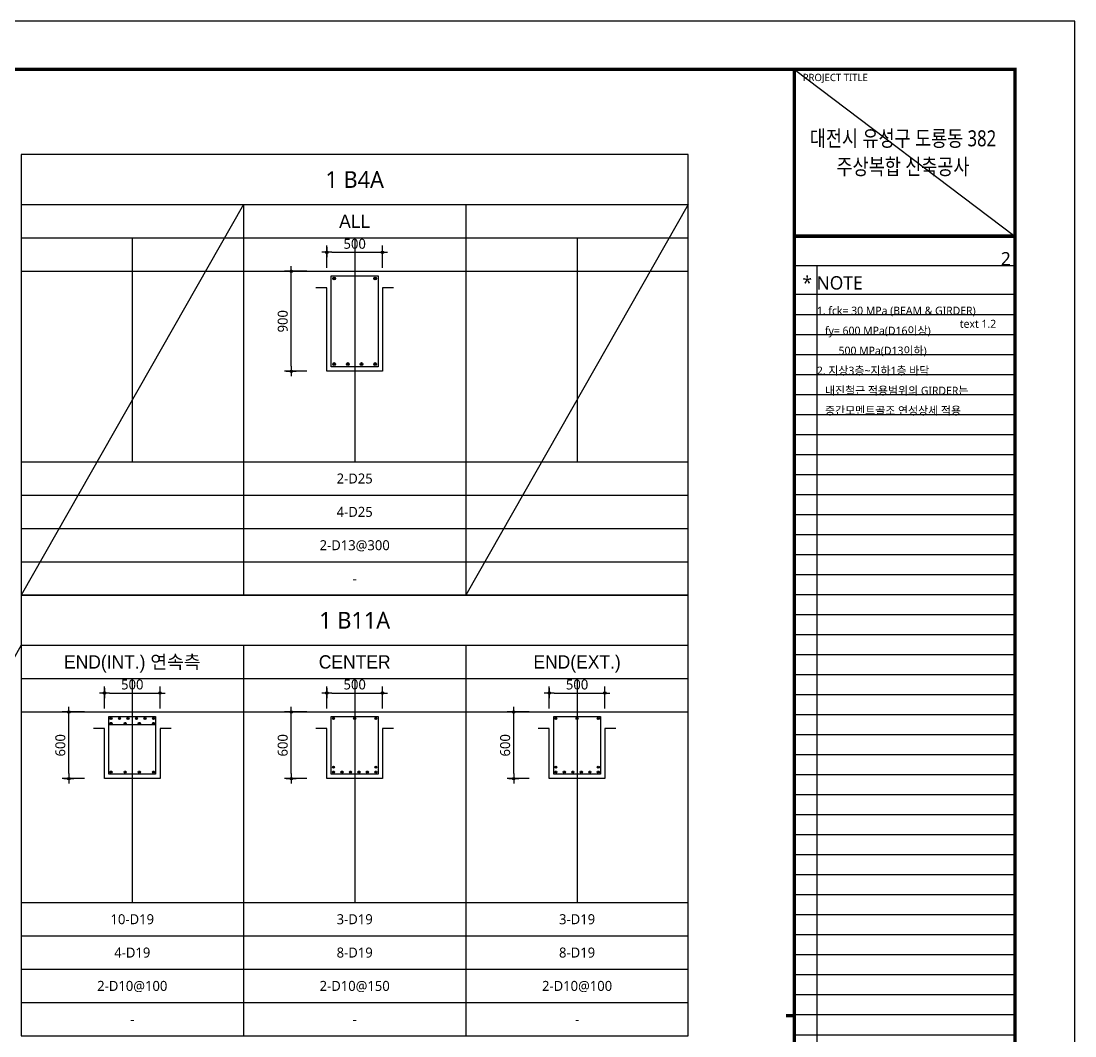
# Model space of a CAD drawing. Header units: millimetres. Extents: x 0 to 252030, y -124740 to 196020.
# Drawn here: x 66153 to 75630, y 115610 to 124740 of the extents above; entities that cross this region are included whole.
import ezdxf
from ezdxf.enums import TextEntityAlignment as Align

# ---------------------------------------------------------------- set-up
doc = ezdxf.new("R2010")
doc.units = ezdxf.units.MM
doc.header["$LTSCALE"] = 30
doc.layers.get('DEFPOINTS').update_dxf_attribs({"color": 142})
for name, color, linetype in [('0-SEC1', 3, 'Continuous'), ('CON', 2, 'Continuous'), ('DIM', 7, 'Continuous'), ('ETC', 7, 'Continuous'), ('S-철근', 3, 'Continuous'), ('SHEET', 7, 'Continuous'), ('TEX', 3, 'Continuous'), ('TXT', 3, 'Continuous'), ('XR-FORM_(도룡동)$0$AA-SHEET', 9, 'Continuous'), ('XR-FORM_(도룡동)$0$Sheet', 7, 'Continuous'), ('XR-FORM_(도룡동)$0$Sheet-text', 3, 'Continuous')]:
    doc.layers.add(name, color=color, linetype=linetype)
doc.styles.get("Standard").update_dxf_attribs({"font": 'malgun.ttf'})
doc.styles.add('XR-FORM_(도룡동)$3$맑은고딕', font='malgun.ttf')
doc.styles.add('돋움', font='Dotum.ttf')
doc.styles.add('맑은 고딕', font='malgun.ttf')
doc.dimstyles.new('30NDIM', dxfattribs={"dimscale": 50, "dimtxt": 3, "dimasz": 1.5, "dimexe": 2, "dimexo": 6, "dimgap": 1, "dimtad": 1, "dimdec": 0, "dimrnd": 0.25, "dimzin": 0, "dimdsep": 46, "dimtxsty": 'Standard', "dimblk": 'Z_DOT', "dimcen": 5, "dimclrd": 256, "dimclre": 256, "dimclrt": 3, "dimadec": 0, "dimazin": 0, "dimtm": 1e-09, "dimtfac": 1, "dimtdec": 0, "dimtix": 1, "dimtmove": 2, "dimatfit": 1, "dimldrblk": 'Z_DOT', "dimfxl": 1, "dimtolj": 1, "dimtzin": 0, "dimarcsym": 0})

# ---------------------------------------------------------------- blocks, each defined once
blk = doc.blocks.new('XR-FORM_(도룡동)$0$S')
at = {"layer": 'DEFPOINTS'}
for p, q in [((75750, 52950), (82250, 52950)), ((75640, 52073), (82226, 52073)), ((76315, 52073), (76315, 20700)), ((82250, 51196), (75640, 51196)), ((82250, 50596), (75640, 50596)), ((82250, 49996), (75640, 49996)), ((82250, 49396), (75640, 49396)), ((82250, 48796), (75640, 48796)), ((82250, 48196), (75640, 48196)), ((82250, 47596), (75640, 47596)), ((82250, 46996), (75640, 46996)), ((82250, 46396), (75640, 46396)), ((82250, 45796), (75640, 45796)), ((82250, 45196), (75640, 45196)), ((82250, 44596), (75640, 44596)), ((82250, 43996), (75640, 43996)), ((82250, 43396), (75640, 43396)), ((82250, 42796), (75640, 42796)), ((82250, 42196), (75640, 42196)), ((82250, 41596), (75640, 41596)), ((82250, 40996), (75640, 40996)), ((82250, 40396), (75640, 40396)), ((82250, 39796), (75640, 39796)), ((82250, 39196), (75640, 39196)), ((82250, 38596), (75640, 38596)), ((82250, 37996), (75640, 37996)), ((82250, 37396), (75640, 37396)), ((82250, 36796), (75640, 36796)), ((82250, 36196), (75640, 36196)), ((82250, 35596), (75640, 35596)), ((82250, 34996), (75640, 34996)), ((82250, 34396), (75640, 34396)), ((82250, 33796), (75640, 33796)), ((82250, 33196), (75640, 33196)), ((82250, 32596), (75640, 32596)), ((82250, 31996), (75640, 31996)), ((82250, 31396), (75640, 31396)), ((82250, 30796), (75640, 30796)), ((82250, 30196), (75640, 30196)), ((82250, 29596), (75640, 29596)), ((82250, 28996), (75640, 28996))]:
    blk.add_line(p, q, dxfattribs=at)
at = {"layer": 'XR-FORM_(도룡동)$0$AA-SHEET', "const_width": 99.9}
blk.add_lwpolyline([(75750, 52950), (82250, 52950)], dxfattribs=at)
at = {"layer": 'XR-FORM_(도룡동)$0$Sheet', "const_width": 100}
blk.add_lwpolyline([(1850, 57950), (82250, 57950), (82250, 1200), (1850, 1200)], close=True, dxfattribs=at)
for points in [[(75640, 57950), (75640, 1200)], [(75640, 52950), (82250, 52950)]]:
    blk.add_lwpolyline(points, dxfattribs=at)
at = {"layer": 'XR-FORM_(도룡동)$0$Sheet', "linetype": 'Continuous', "const_width": 100}
blk.add_lwpolyline([(75640, 29575), (75390, 29575)], dxfattribs=at)
at = {"layer": 'DEFPOINTS', "style": 'XR-FORM_(도룡동)$3$맑은고딕'}
blk.add_text('2', height=400, dxfattribs=at).set_placement((82126, 52273), align=Align.MIDDLE_RIGHT)
blk.add_text('text 1.2', height=240, dxfattribs=at).set_placement((80599, 50202))
at = {"layer": 'XR-FORM_(도룡동)$0$Sheet', "style": 'XR-FORM_(도룡동)$3$맑은고딕'}
blk.add_text('PROJECT TITLE', height=220, dxfattribs=at).set_placement((75890, 57600))
at = {"layer": 'XR-FORM_(도룡동)$0$Sheet-text', "style": 'XR-FORM_(도룡동)$3$맑은고딕'}
blk.add_text('* NOTE', height=400, dxfattribs=at).set_placement((75881, 51550), align=Align.MIDDLE_LEFT)
blk = doc.blocks.new('XR-FORM_(도룡동)', base_point=(101.33, -56114.51))
at = {"layer": 'DEFPOINTS'}
blk.add_line((377.95, 289.75), (411, 264.75), dxfattribs=at)
blk.add_lwpolyline([(0, 0), (420, 0), (420, 297), (0, 297)], close=True, dxfattribs=at)
at = {"xscale": 0.005, "yscale": 0.005, "zscale": 0.005}
blk.add_blockref('XR-FORM_(도룡동)$0$S', (-0.25, 0), dxfattribs=at)
at = {"layer": 'XR-FORM_(도룡동)$0$Sheet-text', "style": 'XR-FORM_(도룡동)$3$맑은고딕', "width": 0.8}
for s, p in [('대전시 유성구 도룡동 382', (394.23, 279.42)), ('주상복합 신축공사', (394.23, 275.17))]:
    blk.add_text(s, height=2.4, dxfattribs=at).set_placement(p, align=Align.MIDDLE_CENTER)
blk = doc.blocks.new('NOTE-보일람표')
at = {"layer": 'TEX', "style": '맑은 고딕'}
for s, p in [('1. fck= 30 MPa (BEAM & GIRDER)', (0, -144)), ('   fy= 600 MPa(D16이상) ', (0, -324)), ('        500 MPa(D13이하)', (0, -504)), ('2. 지상3층~지하1층 바닥', (0, -684)), ('   내진철근 적용범위의 GIRDER는', (0, -864)), ('   중간모멘트골조 연성상세 적용', (0, -1044))]:
    blk.add_text(s, height=72, dxfattribs=at).set_placement(p, align=Align.MIDDLE_LEFT)
blk = doc.blocks.new('4등분')
at = {"layer": 'DEFPOINTS'}
for p, q in [((1000, 3214.5), (1000, 1200)), ((3000, 3214.5), (3000, 1200)), ((5000, 3214.5), (5000, 1200)), ((0, 2914.5), (6000, 2914.5))]:
    blk.add_line(p, q, dxfattribs=at)
at = {"layer": 'SHEET'}
blk.add_line((0, 3514.5), (6000, 3514.5), dxfattribs=at)
at = {"layer": 'SHEET', "color": 6}
for p, q in [((2000, 3514.5), (2000, 0)), ((4000, 3514.5), (4000, 0)), ((0, 3214.5), (6000, 3214.5)), ((0, 1200), (6000, 1200)), ((0, 900), (6000, 900)), ((0, 600), (6000, 600)), ((0, 300), (6000, 300))]:
    blk.add_line(p, q, dxfattribs=at)
at = {"layer": 'SHEET'}
blk.add_lwpolyline([(6000, 3964.5), (0, 3964.5), (0, 0), (6000, 0)], close=True, dxfattribs=at)
blk = doc.blocks.new('Z_DOT')
at = {"layer": 'DIM', "color": 0}
for p, q in [((-1, 0), (1, 0)), ((0, -1), (0, 1))]:
    blk.add_line(p, q, dxfattribs=at)
for radius in [0.25, 0.125]:
    blk.add_circle((0, 0), radius, dxfattribs=at)
blk = doc.blocks.new('*D499')
at = {"layer": 'DEFPOINTS', "color": 0, "transparency": 16777216}
for p in [(69403, 122659.7), (68903, 122339.5), (69403, 122339.5)]:
    blk.add_point(p, dxfattribs=at)
at = {"layer": 'DIM', "lineweight": -2, "transparency": 16777216}
for p, q in [((68903, 122519.5), (68903, 122719.7)), ((68948, 122659.7), (69358, 122659.7)), ((69403, 122519.5), (69403, 122719.7))]:
    blk.add_line(p, q, dxfattribs=at)
at = {"layer": 'DIM', "lineweight": -2, "transparency": 16777216, "xscale": 45, "yscale": 45, "zscale": 45, "rotation": 180}
blk.add_blockref('Z_DOT', (68903, 122659.7), dxfattribs=at)
at = {"layer": 'DIM', "lineweight": -2, "transparency": 16777216, "xscale": 45, "yscale": 45, "zscale": 45}
blk.add_blockref('Z_DOT', (69403, 122659.7), dxfattribs=at)
at = {"layer": 'DIM', "color": 3, "transparency": 16777216, "insert": (69153, 122736.1), "char_height": 90, "attachment_point": 5}
blk.add_mtext('\\A1;500', dxfattribs=at)
blk = doc.blocks.new('*D500')
at = {"layer": 'DEFPOINTS', "color": 0, "transparency": 16777216}
for p in [(68582.8, 122489.5), (68903, 122489.5), (68903, 121589.5)]:
    blk.add_point(p, dxfattribs=at)
at = {"layer": 'DIM', "lineweight": -2, "transparency": 16777216}
for p, q in [((68723, 122489.5), (68522.8, 122489.5)), ((68582.8, 121634.5), (68582.8, 122444.5)), ((68723, 121589.5), (68522.8, 121589.5))]:
    blk.add_line(p, q, dxfattribs=at)
at = {"layer": 'DIM', "lineweight": -2, "transparency": 16777216, "xscale": 45, "yscale": 45, "zscale": 45}
for p, rotation in [((68582.8, 122489.5), 90), ((68582.8, 121589.5), 270)]:
    blk.add_blockref('Z_DOT', p, dxfattribs=dict(at, rotation=rotation))
at = {"layer": 'DIM', "color": 3, "transparency": 16777216, "insert": (68506.4, 122039.5), "char_height": 90, "attachment_point": 5, "rotation": 90}
blk.add_mtext('\\A1;900', dxfattribs=at)
blk = doc.blocks.new('*D505')
at = {"layer": 'DEFPOINTS', "color": 0, "transparency": 16777216}
for p in [(67403, 118695.2), (66903, 118375), (67403, 118375)]:
    blk.add_point(p, dxfattribs=at)
at = {"layer": 'DIM', "lineweight": -2, "transparency": 16777216}
for p, q in [((66903, 118555), (66903, 118755.2)), ((67403, 118555), (67403, 118755.2)), ((66948, 118695.2), (67358, 118695.2))]:
    blk.add_line(p, q, dxfattribs=at)
at = {"layer": 'DIM', "lineweight": -2, "transparency": 16777216, "xscale": 45, "yscale": 45, "zscale": 45, "rotation": 180}
blk.add_blockref('Z_DOT', (66903, 118695.2), dxfattribs=at)
at = {"layer": 'DIM', "lineweight": -2, "transparency": 16777216, "xscale": 45, "yscale": 45, "zscale": 45}
blk.add_blockref('Z_DOT', (67403, 118695.2), dxfattribs=at)
at = {"layer": 'DIM', "color": 3, "transparency": 16777216, "insert": (67153, 118771.6), "char_height": 90, "attachment_point": 5}
blk.add_mtext('\\A1;500', dxfattribs=at)
blk = doc.blocks.new('*D506')
at = {"layer": 'DEFPOINTS', "color": 0, "transparency": 16777216}
for p in [(66582.8, 118525), (66903, 118525), (66903, 117925)]:
    blk.add_point(p, dxfattribs=at)
at = {"layer": 'DIM', "lineweight": -2, "transparency": 16777216}
for p, q in [((66723, 118525), (66522.8, 118525)), ((66582.8, 117970), (66582.8, 118480)), ((66723, 117925), (66522.8, 117925))]:
    blk.add_line(p, q, dxfattribs=at)
at = {"layer": 'DIM', "lineweight": -2, "transparency": 16777216, "xscale": 45, "yscale": 45, "zscale": 45}
for p, rotation in [((66582.8, 118525), 90), ((66582.8, 117925), 270)]:
    blk.add_blockref('Z_DOT', p, dxfattribs=dict(at, rotation=rotation))
at = {"layer": 'DIM', "color": 3, "transparency": 16777216, "insert": (66506.4, 118225), "char_height": 90, "attachment_point": 5, "rotation": 90}
blk.add_mtext('\\A1;600', dxfattribs=at)
blk = doc.blocks.new('*D507')
at = {"layer": 'DEFPOINTS', "color": 0, "transparency": 16777216}
for p in [(69403, 118695.2), (68903, 118375), (69403, 118375)]:
    blk.add_point(p, dxfattribs=at)
at = {"layer": 'DIM', "lineweight": -2, "transparency": 16777216}
for p, q in [((68903, 118555), (68903, 118755.2)), ((69403, 118555), (69403, 118755.2)), ((68948, 118695.2), (69358, 118695.2))]:
    blk.add_line(p, q, dxfattribs=at)
at = {"layer": 'DIM', "lineweight": -2, "transparency": 16777216, "xscale": 45, "yscale": 45, "zscale": 45, "rotation": 180}
blk.add_blockref('Z_DOT', (68903, 118695.2), dxfattribs=at)
at = {"layer": 'DIM', "lineweight": -2, "transparency": 16777216, "xscale": 45, "yscale": 45, "zscale": 45}
blk.add_blockref('Z_DOT', (69403, 118695.2), dxfattribs=at)
at = {"layer": 'DIM', "color": 3, "transparency": 16777216, "insert": (69153, 118771.6), "char_height": 90, "attachment_point": 5}
blk.add_mtext('\\A1;500', dxfattribs=at)
blk = doc.blocks.new('*D508')
at = {"layer": 'DEFPOINTS', "color": 0, "transparency": 16777216}
for p in [(68582.8, 118525), (68903, 118525), (68903, 117925)]:
    blk.add_point(p, dxfattribs=at)
at = {"layer": 'DIM', "lineweight": -2, "transparency": 16777216}
for p, q in [((68723, 118525), (68522.8, 118525)), ((68582.8, 117970), (68582.8, 118480)), ((68723, 117925), (68522.8, 117925))]:
    blk.add_line(p, q, dxfattribs=at)
at = {"layer": 'DIM', "lineweight": -2, "transparency": 16777216, "xscale": 45, "yscale": 45, "zscale": 45}
for p, rotation in [((68582.8, 118525), 90), ((68582.8, 117925), 270)]:
    blk.add_blockref('Z_DOT', p, dxfattribs=dict(at, rotation=rotation))
at = {"layer": 'DIM', "color": 3, "transparency": 16777216, "insert": (68506.4, 118225), "char_height": 90, "attachment_point": 5, "rotation": 90}
blk.add_mtext('\\A1;600', dxfattribs=at)
blk = doc.blocks.new('*D509')
at = {"layer": 'DEFPOINTS', "color": 0, "transparency": 16777216}
for p in [(71403, 118695.2), (70903, 118375), (71403, 118375)]:
    blk.add_point(p, dxfattribs=at)
at = {"layer": 'DIM', "lineweight": -2, "transparency": 16777216}
for p, q in [((70903, 118555), (70903, 118755.2)), ((71403, 118555), (71403, 118755.2)), ((70948, 118695.2), (71358, 118695.2))]:
    blk.add_line(p, q, dxfattribs=at)
at = {"layer": 'DIM', "lineweight": -2, "transparency": 16777216, "xscale": 45, "yscale": 45, "zscale": 45, "rotation": 180}
blk.add_blockref('Z_DOT', (70903, 118695.2), dxfattribs=at)
at = {"layer": 'DIM', "lineweight": -2, "transparency": 16777216, "xscale": 45, "yscale": 45, "zscale": 45}
blk.add_blockref('Z_DOT', (71403, 118695.2), dxfattribs=at)
at = {"layer": 'DIM', "color": 3, "transparency": 16777216, "insert": (71153, 118771.6), "char_height": 90, "attachment_point": 5}
blk.add_mtext('\\A1;500', dxfattribs=at)
blk = doc.blocks.new('*D510')
at = {"layer": 'DEFPOINTS', "color": 0, "transparency": 16777216}
for p in [(70582.8, 118525), (70903, 118525), (70903, 117925)]:
    blk.add_point(p, dxfattribs=at)
at = {"layer": 'DIM', "lineweight": -2, "transparency": 16777216}
for p, q in [((70723, 118525), (70522.8, 118525)), ((70582.8, 117970), (70582.8, 118480)), ((70723, 117925), (70522.8, 117925))]:
    blk.add_line(p, q, dxfattribs=at)
at = {"layer": 'DIM', "lineweight": -2, "transparency": 16777216, "xscale": 45, "yscale": 45, "zscale": 45}
for p, rotation in [((70582.8, 118525), 90), ((70582.8, 117925), 270)]:
    blk.add_blockref('Z_DOT', p, dxfattribs=dict(at, rotation=rotation))
at = {"layer": 'DIM', "color": 3, "transparency": 16777216, "insert": (70506.4, 118225), "char_height": 90, "attachment_point": 5, "rotation": 90}
blk.add_mtext('\\A1;600', dxfattribs=at)

msp = doc.modelspace()

# ---------------------------------------------------------------- hatches: boundary and pattern name
at = {"layer": 'S-철근'}
h = msp.add_hatch(color=256, dxfattribs=at)
edge = h.paths.add_edge_path()
edge.add_arc((68968.40013, 122424.09992), 12.7, 0, 180)
edge.add_arc((68968.40013, 122424.09992), 12.7, 180, 360)
h = msp.add_hatch(color=256, dxfattribs=at)
edge = h.paths.add_edge_path()
edge.add_arc((69337.60013, 122424.09992), 12.7, 0, 180)
edge.add_arc((69337.60013, 122424.09992), 12.7, 180, 360)
h = msp.add_hatch(color=256, dxfattribs=at)
edge = h.paths.add_edge_path()
edge.add_arc((68968.40013, 121654.89992), 12.7, 0, 180)
edge.add_arc((68968.40013, 121654.89992), 12.7, 180, 360)
h = msp.add_hatch(color=256, dxfattribs=at)
edge = h.paths.add_edge_path()
edge.add_arc((69091.4668, 121654.89992), 12.7, 0, 180)
edge.add_arc((69091.4668, 121654.89992), 12.7, 180, 360)
h = msp.add_hatch(color=256, dxfattribs=at)
edge = h.paths.add_edge_path()
edge.add_arc((69214.53347, 121654.89992), 12.7, 0, 180)
edge.add_arc((69214.53347, 121654.89992), 12.7, 180, 360)
h = msp.add_hatch(color=256, dxfattribs=at)
edge = h.paths.add_edge_path()
edge.add_arc((69337.60013, 121654.89992), 12.7, 0, 180)
edge.add_arc((69337.60013, 121654.89992), 12.7, 180, 360)
h = msp.add_hatch(color=256, dxfattribs=at)
edge = h.paths.add_edge_path()
edge.add_arc((66962.08013, 118465.91992), 9.55, 0, 180)
edge.add_arc((66962.08013, 118465.91992), 9.55, 180, 360)
h = msp.add_hatch(color=256, dxfattribs=at)
edge = h.paths.add_edge_path()
edge.add_arc((67038.44813, 118465.91992), 9.55, 0, 180)
edge.add_arc((67038.44813, 118465.91992), 9.55, 180, 360)
h = msp.add_hatch(color=256, dxfattribs=at)
edge = h.paths.add_edge_path()
edge.add_arc((67114.81613, 118465.91992), 9.55, 0, 180)
edge.add_arc((67114.81613, 118465.91992), 9.55, 180, 360)
h = msp.add_hatch(color=256, dxfattribs=at)
edge = h.paths.add_edge_path()
edge.add_arc((67191.18413, 118465.91992), 9.55, 0, 180)
edge.add_arc((67191.18413, 118465.91992), 9.55, 180, 360)
h = msp.add_hatch(color=256, dxfattribs=at)
edge = h.paths.add_edge_path()
edge.add_arc((67267.55213, 118465.91992), 9.55, 0, 180)
edge.add_arc((67267.55213, 118465.91992), 9.55, 180, 360)
h = msp.add_hatch(color=256, dxfattribs=at)
edge = h.paths.add_edge_path()
edge.add_arc((67343.92013, 118465.91992), 9.55, 0, 180)
edge.add_arc((67343.92013, 118465.91992), 9.55, 180, 360)
h = msp.add_hatch(color=256, dxfattribs=at)
edge = h.paths.add_edge_path()
edge.add_arc((68962.08013, 118465.91992), 9.55, 0, 180)
edge.add_arc((68962.08013, 118465.91992), 9.55, 180, 360)
h = msp.add_hatch(color=256, dxfattribs=at)
edge = h.paths.add_edge_path()
edge.add_arc((69153.00013, 118465.91992), 9.55, 0, 180)
edge.add_arc((69153.00013, 118465.91992), 9.55, 180, 360)
h = msp.add_hatch(color=256, dxfattribs=at)
edge = h.paths.add_edge_path()
edge.add_arc((69343.92013, 118465.91992), 9.55, 0, 180)
edge.add_arc((69343.92013, 118465.91992), 9.55, 180, 360)
h = msp.add_hatch(color=256, dxfattribs=at)
edge = h.paths.add_edge_path()
edge.add_arc((70962.08013, 118465.91992), 9.55, 0, 180)
edge.add_arc((70962.08013, 118465.91992), 9.55, 180, 360)
h = msp.add_hatch(color=256, dxfattribs=at)
edge = h.paths.add_edge_path()
edge.add_arc((71153.00013, 118465.91992), 9.55, 0, 180)
edge.add_arc((71153.00013, 118465.91992), 9.55, 180, 360)
h = msp.add_hatch(color=256, dxfattribs=at)
edge = h.paths.add_edge_path()
edge.add_arc((71343.92013, 118465.91992), 9.55, 0, 180)
edge.add_arc((71343.92013, 118465.91992), 9.55, 180, 360)
h = msp.add_hatch(color=256, dxfattribs=at)
edge = h.paths.add_edge_path()
edge.add_arc((66962.08013, 118421.81992), 9.55, 0, 180)
edge.add_arc((66962.08013, 118421.81992), 9.55, 180, 360)
h = msp.add_hatch(color=256, dxfattribs=at)
edge = h.paths.add_edge_path()
edge.add_arc((67089.36013, 118421.81992), 9.55, 0, 180)
edge.add_arc((67089.36013, 118421.81992), 9.55, 180, 360)
h = msp.add_hatch(color=256, dxfattribs=at)
edge = h.paths.add_edge_path()
edge.add_arc((67216.64013, 118421.81992), 9.55, 0, 180)
edge.add_arc((67216.64013, 118421.81992), 9.55, 180, 360)
h = msp.add_hatch(color=256, dxfattribs=at)
edge = h.paths.add_edge_path()
edge.add_arc((67343.92013, 118421.81992), 9.55, 0, 180)
edge.add_arc((67343.92013, 118421.81992), 9.55, 180, 360)
h = msp.add_hatch(color=256, dxfattribs=at)
edge = h.paths.add_edge_path()
edge.add_arc((66962.08013, 117984.07992), 9.55, 0, 180)
edge.add_arc((66962.08013, 117984.07992), 9.55, 180, 360)
h = msp.add_hatch(color=256, dxfattribs=at)
edge = h.paths.add_edge_path()
edge.add_arc((67089.36013, 117984.07992), 9.55, 0, 180)
edge.add_arc((67089.36013, 117984.07992), 9.55, 180, 360)
h = msp.add_hatch(color=256, dxfattribs=at)
edge = h.paths.add_edge_path()
edge.add_arc((67216.64013, 117984.07992), 9.55, 0, 180)
edge.add_arc((67216.64013, 117984.07992), 9.55, 180, 360)
h = msp.add_hatch(color=256, dxfattribs=at)
edge = h.paths.add_edge_path()
edge.add_arc((67343.92013, 117984.07992), 9.55, 0, 180)
edge.add_arc((67343.92013, 117984.07992), 9.55, 180, 360)
h = msp.add_hatch(color=256, dxfattribs=at)
edge = h.paths.add_edge_path()
edge.add_arc((68962.08013, 118028.17992), 9.55, 0, 180)
edge.add_arc((68962.08013, 118028.17992), 9.55, 180, 360)
h = msp.add_hatch(color=256, dxfattribs=at)
edge = h.paths.add_edge_path()
edge.add_arc((68962.08013, 117984.07992), 9.55, 0, 180)
edge.add_arc((68962.08013, 117984.07992), 9.55, 180, 360)
h = msp.add_hatch(color=256, dxfattribs=at)
edge = h.paths.add_edge_path()
edge.add_arc((69038.44813, 117984.07992), 9.55, 0, 180)
edge.add_arc((69038.44813, 117984.07992), 9.55, 180, 360)
h = msp.add_hatch(color=256, dxfattribs=at)
edge = h.paths.add_edge_path()
edge.add_arc((69114.81613, 117984.07992), 9.55, 0, 180)
edge.add_arc((69114.81613, 117984.07992), 9.55, 180, 360)
h = msp.add_hatch(color=256, dxfattribs=at)
edge = h.paths.add_edge_path()
edge.add_arc((69191.18413, 117984.07992), 9.55, 0, 180)
edge.add_arc((69191.18413, 117984.07992), 9.55, 180, 360)
h = msp.add_hatch(color=256, dxfattribs=at)
edge = h.paths.add_edge_path()
edge.add_arc((69267.55213, 117984.07992), 9.55, 0, 180)
edge.add_arc((69267.55213, 117984.07992), 9.55, 180, 360)
h = msp.add_hatch(color=256, dxfattribs=at)
edge = h.paths.add_edge_path()
edge.add_arc((69343.92013, 118028.17992), 9.55, 0, 180)
edge.add_arc((69343.92013, 118028.17992), 9.55, 180, 360)
h = msp.add_hatch(color=256, dxfattribs=at)
edge = h.paths.add_edge_path()
edge.add_arc((69343.92013, 117984.07992), 9.55, 0, 180)
edge.add_arc((69343.92013, 117984.07992), 9.55, 180, 360)
h = msp.add_hatch(color=256, dxfattribs=at)
edge = h.paths.add_edge_path()
edge.add_arc((70962.08013, 118028.17992), 9.55, 0, 180)
edge.add_arc((70962.08013, 118028.17992), 9.55, 180, 360)
h = msp.add_hatch(color=256, dxfattribs=at)
edge = h.paths.add_edge_path()
edge.add_arc((70962.08013, 117984.07992), 9.55, 0, 180)
edge.add_arc((70962.08013, 117984.07992), 9.55, 180, 360)
h = msp.add_hatch(color=256, dxfattribs=at)
edge = h.paths.add_edge_path()
edge.add_arc((71038.44813, 117984.07992), 9.55, 0, 180)
edge.add_arc((71038.44813, 117984.07992), 9.55, 180, 360)
h = msp.add_hatch(color=256, dxfattribs=at)
edge = h.paths.add_edge_path()
edge.add_arc((71114.81613, 117984.07992), 9.55, 0, 180)
edge.add_arc((71114.81613, 117984.07992), 9.55, 180, 360)
h = msp.add_hatch(color=256, dxfattribs=at)
edge = h.paths.add_edge_path()
edge.add_arc((71191.18413, 117984.07992), 9.55, 0, 180)
edge.add_arc((71191.18413, 117984.07992), 9.55, 180, 360)
h = msp.add_hatch(color=256, dxfattribs=at)
edge = h.paths.add_edge_path()
edge.add_arc((71267.55213, 117984.07992), 9.55, 0, 180)
edge.add_arc((71267.55213, 117984.07992), 9.55, 180, 360)
h = msp.add_hatch(color=256, dxfattribs=at)
edge = h.paths.add_edge_path()
edge.add_arc((71343.92013, 118028.17992), 9.55, 0, 180)
edge.add_arc((71343.92013, 118028.17992), 9.55, 180, 360)
h = msp.add_hatch(color=256, dxfattribs=at)
edge = h.paths.add_edge_path()
edge.add_arc((71343.92013, 117984.07992), 9.55, 0, 180)
edge.add_arc((71343.92013, 117984.07992), 9.55, 180, 360)

# ---------------------------------------------------------------- linework, layer by layer
at = {"layer": 'CON', "color": 8}
for p, q in [((68803.00013, 122489.49992), (69503.00013, 122489.49992)), ((66803.00013, 118524.99992), (67503.00013, 118524.99992)), ((68803.00013, 118524.99992), (69503.00013, 118524.99992)), ((70803.00013, 118524.99992), (71503.00013, 118524.99992))]:
    msp.add_line(p, q, dxfattribs=at)
for points in [[(69503.00013, 122339.49992), (69403.00013, 122339.49992), (69403.00013, 121589.49992), (68903.00013, 121589.49992), (68903.00013, 122339.49992), (68803.00013, 122339.49992)], [(67503.00013, 118374.99992), (67403.00013, 118374.99992), (67403.00013, 117924.99992), (66903.00013, 117924.99992), (66903.00013, 118374.99992), (66803.00013, 118374.99992)], [(69503.00013, 118374.99992), (69403.00013, 118374.99992), (69403.00013, 117924.99992), (68903.00013, 117924.99992), (68903.00013, 118374.99992), (68803.00013, 118374.99992)], [(71503.00013, 118374.99992), (71403.00013, 118374.99992), (71403.00013, 117924.99992), (70903.00013, 117924.99992), (70903.00013, 118374.99992), (70803.00013, 118374.99992)]]:
    msp.add_lwpolyline(points, dxfattribs=at)
at = {"layer": 'ETC', "color": 8}
msp.add_line((66943.00013, 118412.26992), (67363.00013, 118412.26992), dxfattribs=at)
at = {"layer": 'S-철근'}
for points in [[(68943.00013, 121629.49992), (68943.00013, 122449.49992), (69363.00013, 122449.49992), (69363.00013, 121629.49992), (68943.00013, 121629.49992)], [(66943.00013, 117964.99992), (66943.00013, 118484.99992), (67363.00013, 118484.99992), (67363.00013, 117964.99992), (66943.00013, 117964.99992)], [(68943.00013, 117964.99992), (68943.00013, 118484.99992), (69363.00013, 118484.99992), (69363.00013, 117964.99992), (68943.00013, 117964.99992)], [(70943.00013, 117964.99992), (70943.00013, 118484.99992), (71363.00013, 118484.99992), (71363.00013, 117964.99992), (70943.00013, 117964.99992)]]:
    msp.add_lwpolyline(points, dxfattribs=at)
for centre, radius in [((68968.40013, 122424.09992), 12.7), ((69337.60013, 122424.09992), 12.7), ((68968.40013, 121654.89992), 12.7), ((69091.4668, 121654.89992), 12.7), ((69214.53347, 121654.89992), 12.7), ((69337.60013, 121654.89992), 12.7), ((66962.08013, 118465.91992), 9.55), ((67038.44813, 118465.91992), 9.55), ((67114.81613, 118465.91992), 9.55), ((67191.18413, 118465.91992), 9.55), ((67267.55213, 118465.91992), 9.55), ((67343.92013, 118465.91992), 9.55), ((68962.08013, 118465.91992), 9.55), ((69153.00013, 118465.91992), 9.55), ((69343.92013, 118465.91992), 9.55), ((70962.08013, 118465.91992), 9.55), ((71153.00013, 118465.91992), 9.55), ((71343.92013, 118465.91992), 9.55), ((66962.08013, 118421.81992), 9.55), ((67089.36013, 118421.81992), 9.55), ((67216.64013, 118421.81992), 9.55), ((67343.92013, 118421.81992), 9.55), ((66962.08013, 117984.07992), 9.55), ((67089.36013, 117984.07992), 9.55), ((67216.64013, 117984.07992), 9.55), ((67343.92013, 117984.07992), 9.55), ((68962.08013, 118028.17992), 9.55), ((68962.08013, 117984.07992), 9.55), ((69038.44813, 117984.07992), 9.55), ((69114.81613, 117984.07992), 9.55), ((69191.18413, 117984.07992), 9.55), ((69267.55213, 117984.07992), 9.55), ((69343.92013, 118028.17992), 9.55), ((69343.92013, 117984.07992), 9.55), ((70962.08013, 118028.17992), 9.55), ((70962.08013, 117984.07992), 9.55), ((71038.44813, 117984.07992), 9.55), ((71114.81613, 117984.07992), 9.55), ((71191.18413, 117984.07992), 9.55), ((71267.55213, 117984.07992), 9.55), ((71343.92013, 118028.17992), 9.55), ((71343.92013, 117984.07992), 9.55)]:
    msp.add_circle(centre, radius, dxfattribs=at)
at = {"layer": 'SHEET'}
for p, q in [((68153.00013, 123089.49992), (66153.00013, 119574.99992)), ((72153.00013, 123089.49992), (70153.00013, 119574.99992)), ((66153.00013, 119124.99992), (64153.00013, 115610.49992))]:
    msp.add_line(p, q, dxfattribs=at)

# ---------------------------------------------------------------- block references
for p in [(66153.00013, 119574.99992), (66153.00013, 115610.49992)]:
    msp.add_blockref('4등분', p)
at = {"layer": '0-SEC1', "xscale": 60, "yscale": 60, "zscale": 60}
msp.add_blockref('XR-FORM_(도룡동)', (56510.02429, -3259950.57868), dxfattribs=at)
at = {"layer": 'S-철근'}
msp.add_blockref('NOTE-보일람표', (73309.3931, 122278.91905), dxfattribs=at)

# ---------------------------------------------------------------- texts
at = {"layer": 'TXT', "color": 2, "style": '맑은 고딕'}
for s, p in [('1 B4A', (69153.00013, 123314.49992)), ('1 B11A', (69153.00013, 119349.99992))]:
    msp.add_text(s, height=150, dxfattribs=at).set_placement(p, align=Align.MIDDLE_CENTER)
at = {"layer": 'TXT'}
for s, height, style, p in [('ALL', 120, '돋움', (69153.00013, 122939.49992)), ('2-D25', 90, '맑은 고딕', (69153.00013, 120624.99992)), ('4-D25', 90, '맑은 고딕', (69153.00013, 120324.99992)), ('2-D13@300', 90, '맑은 고딕', (69153.00013, 120024.99992)), ('-', 90, '맑은 고딕', (69153.00013, 119724.99992)), ('END(INT.) 연속측', 120, '돋움', (67153.00013, 118974.99992)), ('CENTER', 120, '돋움', (69153.00013, 118974.99992)), ('END(EXT.)', 120, '돋움', (71153.00013, 118974.99992)), ('10-D19', 90, '맑은 고딕', (67153.00013, 116660.49992)), ('3-D19', 90, '맑은 고딕', (69153.00013, 116660.49992)), ('3-D19', 90, '맑은 고딕', (71153.00013, 116660.49992)), ('4-D19', 90, '맑은 고딕', (67153.00013, 116360.49992)), ('8-D19', 90, '맑은 고딕', (69153.00013, 116360.49992)), ('8-D19', 90, '맑은 고딕', (71153.00013, 116360.49992)), ('2-D10@100', 90, '맑은 고딕', (67153.00013, 116060.49992)), ('2-D10@150', 90, '맑은 고딕', (69153.00013, 116060.49992)), ('2-D10@100', 90, '맑은 고딕', (71153.00013, 116060.49992)), ('-', 90, '맑은 고딕', (67153.00013, 115760.49992)), ('-', 90, '맑은 고딕', (69153.00013, 115760.49992)), ('-', 90, '맑은 고딕', (71153.00013, 115760.49992))]:
    msp.add_text(s, height=height, dxfattribs=dict(at, style=style)).set_placement(p, align=Align.MIDDLE_CENTER)

# ---------------------------------------------------------------- dimensions: what is measured, and where the dimension line sits
at = {"layer": 'DIM'}
for base, p1, p2, picture, middle in [((69403.00013, 122659.65148), (68903.00013, 122339.49992), (69403.00013, 122339.49992), '*D499', (69153.00013, 122736.14945)), ((67403.00013, 118695.15148), (66903.00013, 118374.99992), (67403.00013, 118374.99992), '*D505', (67153.00013, 118771.64945)), ((69403.00013, 118695.15148), (68903.00013, 118374.99992), (69403.00013, 118374.99992), '*D507', (69153.00013, 118771.64945)), ((71403.00013, 118695.15148), (70903.00013, 118374.99992), (71403.00013, 118374.99992), '*D509', (71153.00013, 118771.64945))]:
    dim = msp.add_linear_dim(base=base, p1=p1, p2=p2, dimstyle='30NDIM', override={"dimscale": 30, "dimtxsty": 'Standard'}, dxfattribs=at)
    dim.commit()
    dim.dimension.update_dxf_attribs({"geometry": picture, "text_midpoint": middle})
for base, p1, p2, picture, middle in [((68582.84857, 122489.49992), (68903.00013, 121589.49992), (68903.00013, 122489.49992), '*D500', (68506.3506, 122039.49992)), ((66582.84857, 118524.99992), (66903.00013, 117924.99992), (66903.00013, 118524.99992), '*D506', (66506.3506, 118224.99992)), ((68582.84857, 118524.99992), (68903.00013, 117924.99992), (68903.00013, 118524.99992), '*D508', (68506.3506, 118224.99992)), ((70582.84857, 118524.99992), (70903.00013, 117924.99992), (70903.00013, 118524.99992), '*D510', (70506.3506, 118224.99992))]:
    dim = msp.add_linear_dim(base=base, p1=p1, p2=p2, angle=90, dimstyle='30NDIM', override={"dimscale": 30, "dimtxsty": 'Standard'}, dxfattribs=at)
    dim.commit()
    dim.dimension.update_dxf_attribs({"geometry": picture, "text_midpoint": middle})

doc.saveas('drawing.dxf')
